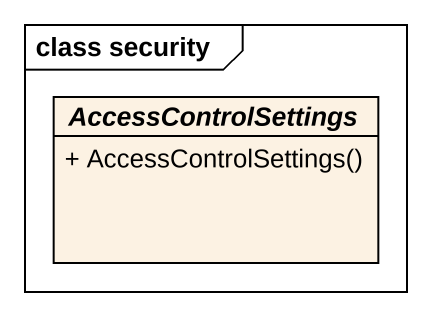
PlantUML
@startuml
mainframe class security
hide circle
hide empty members
skinparam classAttributeIconSize 0
abstract class AccessControlSettings {
  + AccessControlSettings()
}
@enduml
